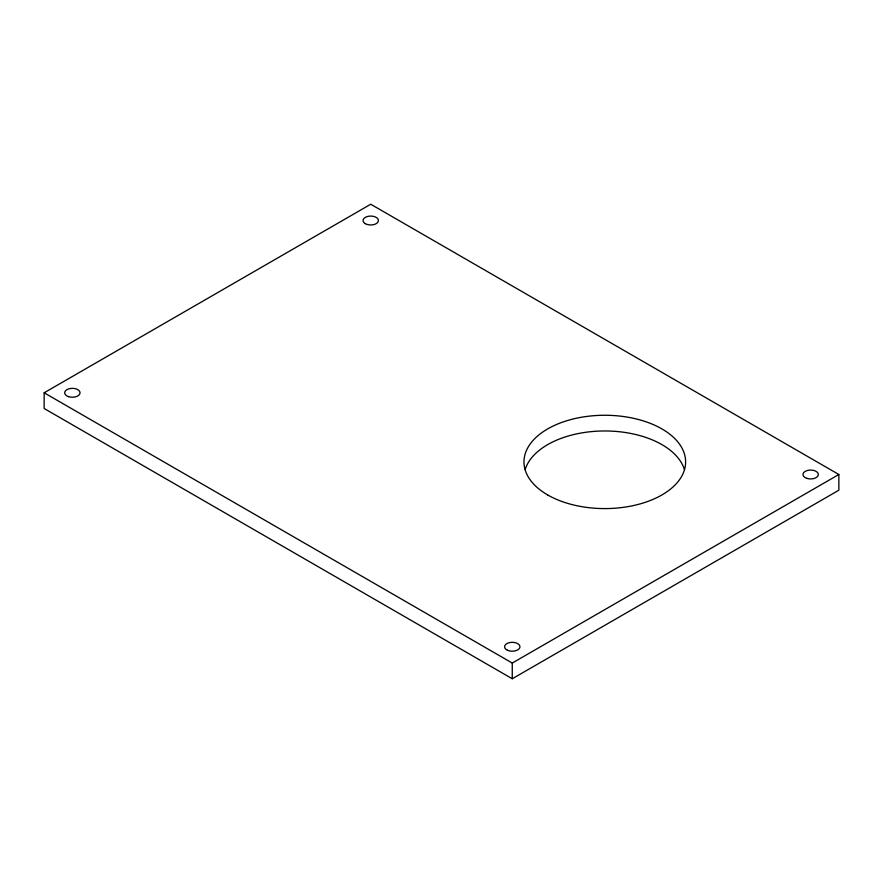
<?xml version="1.0" encoding="UTF-8"?>
<svg xmlns="http://www.w3.org/2000/svg" width="883" height="883" viewBox="0 0 883 883"><rect width="100%" height="100%" fill="white"/><g stroke="black" fill="none" stroke-linecap="round" stroke-linejoin="round"><path stroke-width="1.32" d="M44.15 392.792L370.739 204.238L838.85 474.502L838.85 490.208L512.261 678.762L44.15 408.498L44.15 392.792L512.261 663.056L838.85 474.502M512.261 663.056L512.261 678.762M525.197 469.524A80.828 46.667 0 0 1 604.8 430.97A80.828 46.667 0 0 1 684.391 469.524M68.51 396.644A7.693 4.448 0 0 0 80.055 392.792A7.693 4.448 0 0 0 68.51 388.939A7.693 4.448 0 0 0 68.51 396.644M365.297 223.664A7.693 4.448 0 0 0 378.178 221.666A7.693 4.448 0 0 0 368.752 216.225A7.693 4.448 0 0 0 365.297 223.664M806.797 478.343A7.693 4.448 0 0 0 818.342 474.502A7.693 4.448 0 0 0 806.797 470.65A7.693 4.448 0 0 0 806.797 478.343M507.405 650.219A7.693 4.448 0 0 0 519.866 647.471A7.693 4.448 0 0 0 509.513 642.614A7.693 4.448 0 0 0 507.405 650.219M547.637 494.921A80.828 46.667 0 0 0 682.868 474.005A80.828 46.667 0 0 0 583.873 416.853A80.828 46.667 0 0 0 547.637 494.921"/></g></svg>
